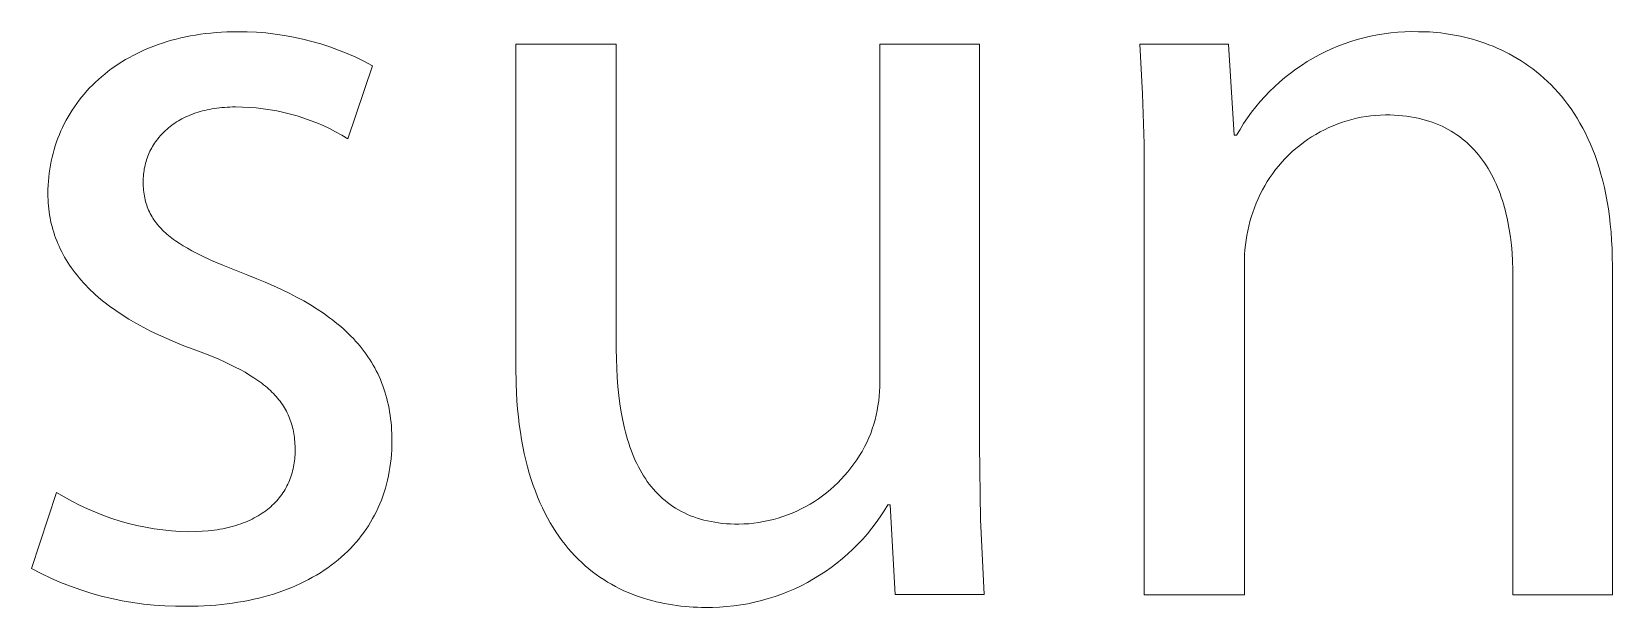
# Model space of a CAD drawing. Header units: millimetres. Extents: x -1480 to 5249, y -840 to 3860.
# Drawn here: x 3721.7 to 3815.4, y -728.4 to -694.3 of the extents above; entities that cross this region are included whole.
import ezdxf

# ---------------------------------------------------------------- set-up
doc = ezdxf.new("R2010")
doc.units = ezdxf.units.MM
doc.header["$MEASUREMENT"] = 0
doc.layers.add('Domyślny', color=7, linetype='Continuous', true_color=0x000000)

msp = doc.modelspace()

# ---------------------------------------------------------------- linework, layer by layer
at = {"layer": 'Domyślny', "color": 18, "lineweight": 15, "true_color": 0x000000}
for p, q in [((3728.931, -695.119), (3729.188, -695.025)), ((3729.188, -695.025), (3729.45, -694.936)), ((3729.45, -694.936), (3729.716, -694.852)), ((3729.716, -694.852), (3729.987, -694.773)), ((3729.987, -694.773), (3730.262, -694.7)), ((3730.262, -694.7), (3730.542, -694.632)), ((3730.542, -694.632), (3730.826, -694.569)), ((3730.826, -694.569), (3731.114, -694.512)), ((3731.114, -694.512), (3731.407, -694.461)), ((3731.407, -694.461), (3731.705, -694.415)), ((3731.705, -694.415), (3732.006, -694.376)), ((3732.006, -694.376), (3732.312, -694.342)), ((3732.312, -694.342), (3732.622, -694.314)), ((3732.622, -694.314), (3732.936, -694.292)), ((3732.936, -694.292), (3733.255, -694.276)), ((3733.255, -694.276), (3733.577, -694.267)), ((3733.577, -694.267), (3733.904, -694.264)), ((3733.904, -694.264), (3734.46, -694.27)), ((3734.46, -694.27), (3735.015, -694.296)), ((3735.015, -694.296), (3735.569, -694.34)), ((3735.569, -694.34), (3736.121, -694.402)), ((3736.121, -694.402), (3736.671, -694.483)), ((3736.671, -694.483), (3737.218, -694.583)), ((3737.218, -694.583), (3737.761, -694.7)), ((3737.761, -694.7), (3738.3, -694.836)), ((3738.3, -694.836), (3738.834, -694.99)), ((3738.834, -694.99), (3739.363, -695.162)), ((3750.381, -714.093), (3750.381, -695.003)), ((3750.381, -695.003), (3756.341, -695.003)), ((3756.341, -695.003), (3756.341, -713.062)), ((3771.957, -715.011), (3771.957, -695.003)), ((3771.957, -695.003), (3777.872, -695.003)), ((3777.872, -695.003), (3777.872, -718.731)), ((3787.524, -697.951), (3787.361, -695.003)), ((3787.361, -695.003), (3792.626, -695.003)), ((3792.626, -695.003), (3792.962, -700.403)), ((3799.096, -695.124), (3799.477, -694.978)), ((3799.477, -694.978), (3799.862, -694.846)), ((3799.862, -694.846), (3800.251, -694.727)), ((3800.251, -694.727), (3800.645, -694.621)), ((3800.645, -694.621), (3801.041, -694.528)), ((3801.041, -694.528), (3801.441, -694.449)), ((3801.441, -694.449), (3801.843, -694.384)), ((3801.843, -694.384), (3802.247, -694.332)), ((3802.247, -694.332), (3802.653, -694.295)), ((3802.653, -694.295), (3803.059, -694.27)), ((3803.059, -694.27), (3803.467, -694.26)), ((3803.467, -694.26), (3803.874, -694.264)), ((3803.874, -694.264), (3804.087, -694.266)), ((3804.087, -694.266), (3804.303, -694.272)), ((3804.303, -694.272), (3804.523, -694.282)), ((3804.523, -694.282), (3804.745, -694.297)), ((3804.745, -694.297), (3804.97, -694.316)), ((3804.97, -694.316), (3805.198, -694.34)), ((3805.198, -694.34), (3805.428, -694.369)), ((3805.428, -694.369), (3805.661, -694.402)), ((3805.661, -694.402), (3805.895, -694.441)), ((3805.895, -694.441), (3806.131, -694.484)), ((3806.131, -694.484), (3806.368, -694.533)), ((3806.368, -694.533), (3806.607, -694.588)), ((3806.607, -694.588), (3806.847, -694.648)), ((3806.847, -694.648), (3807.087, -694.713)), ((3807.087, -694.713), (3807.328, -694.784)), ((3807.328, -694.784), (3807.57, -694.862)), ((3807.57, -694.862), (3807.811, -694.945)), ((3807.811, -694.945), (3808.053, -695.035)), ((3808.053, -695.035), (3808.294, -695.131)), ((3727.044, -696.048), (3727.263, -695.916)), ((3727.263, -695.916), (3727.487, -695.788)), ((3727.487, -695.788), (3727.716, -695.665)), ((3727.716, -695.665), (3727.95, -695.546)), ((3727.95, -695.546), (3728.188, -695.432)), ((3728.188, -695.432), (3728.431, -695.323)), ((3728.431, -695.323), (3728.679, -695.219)), ((3728.679, -695.219), (3728.931, -695.119)), ((3739.363, -695.162), (3739.885, -695.351)), ((3739.885, -695.351), (3740.401, -695.558)), ((3740.401, -695.558), (3740.91, -695.782)), ((3740.91, -695.782), (3741.41, -696.023)), ((3797.279, -696.039), (3797.63, -695.832)), ((3797.63, -695.832), (3797.987, -695.636)), ((3797.987, -695.636), (3798.351, -695.453)), ((3798.351, -695.453), (3798.721, -695.282)), ((3798.721, -695.282), (3799.096, -695.124)), ((3808.294, -695.131), (3808.535, -695.233)), ((3808.535, -695.233), (3808.776, -695.342)), ((3808.776, -695.342), (3809.015, -695.458)), ((3809.015, -695.458), (3809.253, -695.58)), ((3809.253, -695.58), (3809.49, -695.71)), ((3809.49, -695.71), (3809.725, -695.847)), ((3809.725, -695.847), (3809.958, -695.991)), ((3809.958, -695.991), (3810.19, -696.142)), ((3725.65, -697.093), (3725.834, -696.931)), ((3725.834, -696.931), (3726.024, -696.774)), ((3726.024, -696.774), (3726.218, -696.62)), ((3726.218, -696.62), (3726.417, -696.471)), ((3726.417, -696.471), (3726.621, -696.326)), ((3726.621, -696.326), (3726.83, -696.185)), ((3726.83, -696.185), (3727.044, -696.048)), ((3741.903, -696.28), (3740.424, -700.605)), ((3741.41, -696.023), (3741.903, -696.28)), ((3795.954, -696.985), (3796.273, -696.732)), ((3796.273, -696.732), (3796.601, -696.489)), ((3796.601, -696.489), (3796.936, -696.259)), ((3796.936, -696.259), (3797.279, -696.039)), ((3810.19, -696.142), (3810.419, -696.301)), ((3810.419, -696.301), (3810.646, -696.467)), ((3810.646, -696.467), (3810.87, -696.642)), ((3810.87, -696.642), (3811.091, -696.824)), ((3811.091, -696.824), (3811.31, -697.014)), ((3724.808, -697.955), (3724.966, -697.776)), ((3724.966, -697.776), (3725.129, -697.599)), ((3725.129, -697.599), (3725.298, -697.427)), ((3725.298, -697.427), (3725.472, -697.258)), ((3725.472, -697.258), (3725.65, -697.093)), ((3794.769, -698.101), (3795.051, -697.807)), ((3795.051, -697.807), (3795.342, -697.523)), ((3795.342, -697.523), (3795.644, -697.249)), ((3795.644, -697.249), (3795.954, -696.985)), ((3811.31, -697.014), (3811.525, -697.213)), ((3811.525, -697.213), (3811.736, -697.419)), ((3811.736, -697.419), (3811.944, -697.634)), ((3811.944, -697.634), (3812.147, -697.858)), ((3812.147, -697.858), (3812.347, -698.09)), ((3724.099, -698.905), (3724.23, -698.708)), ((3724.23, -698.708), (3724.366, -698.515)), ((3724.366, -698.515), (3724.508, -698.325)), ((3724.508, -698.325), (3724.656, -698.139)), ((3724.656, -698.139), (3724.808, -697.955)), ((3732.672, -698.793), (3732.525, -698.814)), ((3732.822, -698.774), (3732.672, -698.793)), ((3732.974, -698.759), (3732.822, -698.774)), ((3733.129, -698.746), (3732.974, -698.759)), ((3733.285, -698.736), (3733.129, -698.746)), ((3733.444, -698.728), (3733.285, -698.736)), ((3733.606, -698.724), (3733.444, -698.728)), ((3733.77, -698.723), (3733.606, -698.724)), ((3734.182, -698.728), (3733.77, -698.723)), ((3734.593, -698.746), (3734.182, -698.728)), ((3735.004, -698.778), (3734.593, -698.746)), ((3735.414, -698.824), (3735.004, -698.778)), ((3787.614, -700.901), (3787.524, -697.951)), ((3793.986, -699.039), (3794.236, -698.717)), ((3794.236, -698.717), (3794.497, -698.405)), ((3794.497, -698.405), (3794.769, -698.101)), ((3812.347, -698.09), (3812.542, -698.332)), ((3812.542, -698.332), (3812.733, -698.582)), ((3812.733, -698.582), (3812.919, -698.841)), ((3723.526, -699.93), (3723.629, -699.719)), ((3723.629, -699.719), (3723.738, -699.511)), ((3723.738, -699.511), (3723.853, -699.306)), ((3723.853, -699.306), (3723.973, -699.104)), ((3723.973, -699.104), (3724.099, -698.905)), ((3730.085, -699.745), (3729.989, -699.815)), ((3730.184, -699.678), (3730.085, -699.745)), ((3730.285, -699.613), (3730.184, -699.678)), ((3730.388, -699.549), (3730.285, -699.613)), ((3730.494, -699.488), (3730.388, -699.549)), ((3730.603, -699.429), (3730.494, -699.488)), ((3730.714, -699.372), (3730.603, -699.429)), ((3730.827, -699.317), (3730.714, -699.372)), ((3730.943, -699.264), (3730.827, -699.317)), ((3731.061, -699.213), (3730.943, -699.264)), ((3731.182, -699.165), (3731.061, -699.213)), ((3731.306, -699.119), (3731.182, -699.165)), ((3731.431, -699.075), (3731.306, -699.119)), ((3731.56, -699.034), (3731.431, -699.075)), ((3731.69, -698.995), (3731.56, -699.034)), ((3731.823, -698.959), (3731.69, -698.995)), ((3731.959, -698.925), (3731.823, -698.959)), ((3732.097, -698.893), (3731.959, -698.925)), ((3732.237, -698.864), (3732.097, -698.893)), ((3732.38, -698.838), (3732.237, -698.864)), ((3732.525, -698.814), (3732.38, -698.838)), ((3735.822, -698.883), (3735.414, -698.824)), ((3736.227, -698.956), (3735.822, -698.883)), ((3736.631, -699.042), (3736.227, -698.956)), ((3737.031, -699.141), (3736.631, -699.042)), ((3737.427, -699.253), (3737.031, -699.141)), ((3737.82, -699.378), (3737.427, -699.253)), ((3738.208, -699.516), (3737.82, -699.378)), ((3738.592, -699.667), (3738.208, -699.516)), ((3738.97, -699.83), (3738.592, -699.667)), ((3793.302, -700.051), (3793.518, -699.706)), ((3793.518, -699.706), (3793.746, -699.368)), ((3793.746, -699.368), (3793.986, -699.039)), ((3799.097, -699.725), (3798.827, -699.831)), ((3799.369, -699.629), (3799.097, -699.725)), ((3799.645, -699.541), (3799.369, -699.629)), ((3799.923, -699.464), (3799.645, -699.541)), ((3800.204, -699.396), (3799.923, -699.464)), ((3800.488, -699.337), (3800.204, -699.396)), ((3800.773, -699.289), (3800.488, -699.337)), ((3801.059, -699.25), (3800.773, -699.289)), ((3801.347, -699.221), (3801.059, -699.25)), ((3801.636, -699.202), (3801.347, -699.221)), ((3801.925, -699.193), (3801.636, -699.202)), ((3802.184, -699.196), (3801.925, -699.193)), ((3802.437, -699.206), (3802.184, -699.196)), ((3802.686, -699.221), (3802.437, -699.206)), ((3802.929, -699.243), (3802.686, -699.221)), ((3803.167, -699.271), (3802.929, -699.243)), ((3803.4, -699.305), (3803.167, -699.271)), ((3803.628, -699.345), (3803.4, -699.305)), ((3803.851, -699.391), (3803.628, -699.345)), ((3804.069, -699.443), (3803.851, -699.391)), ((3804.282, -699.5), (3804.069, -699.443)), ((3804.49, -699.563), (3804.282, -699.5)), ((3804.693, -699.631), (3804.49, -699.563)), ((3804.892, -699.705), (3804.693, -699.631)), ((3805.085, -699.784), (3804.892, -699.705)), ((3812.919, -698.841), (3813.099, -699.11)), ((3813.099, -699.11), (3813.275, -699.388)), ((3813.275, -699.388), (3813.445, -699.675)), ((3813.445, -699.675), (3813.609, -699.972)), ((3723.169, -700.798), (3723.249, -700.578)), ((3723.249, -700.578), (3723.336, -700.359)), ((3723.336, -700.359), (3723.428, -700.143)), ((3723.428, -700.143), (3723.526, -699.93)), ((3729.172, -700.604), (3729.105, -700.692)), ((3729.242, -700.518), (3729.172, -700.604)), ((3729.315, -700.433), (3729.242, -700.518)), ((3729.39, -700.35), (3729.315, -700.433)), ((3729.468, -700.268), (3729.39, -700.35)), ((3729.548, -700.188), (3729.468, -700.268)), ((3729.631, -700.11), (3729.548, -700.188)), ((3729.717, -700.033), (3729.631, -700.11)), ((3729.805, -699.959), (3729.717, -700.033)), ((3729.896, -699.886), (3729.805, -699.959)), ((3729.989, -699.815), (3729.896, -699.886)), ((3739.343, -700.006), (3738.97, -699.83)), ((3739.71, -700.193), (3739.343, -700.006)), ((3740.07, -700.393), (3739.71, -700.193)), ((3740.424, -700.605), (3740.07, -700.393)), ((3792.962, -700.403), (3793.097, -700.403)), ((3793.097, -700.403), (3793.302, -700.051)), ((3797.304, -700.655), (3797.068, -700.822)), ((3797.545, -700.496), (3797.304, -700.655)), ((3797.792, -700.345), (3797.545, -700.496)), ((3798.044, -700.204), (3797.792, -700.345)), ((3798.301, -700.071), (3798.044, -700.204)), ((3798.562, -699.946), (3798.301, -700.071)), ((3798.827, -699.831), (3798.562, -699.946)), ((3805.274, -699.868), (3805.085, -699.784)), ((3805.458, -699.958), (3805.274, -699.868)), ((3805.637, -700.053), (3805.458, -699.958)), ((3805.812, -700.153), (3805.637, -700.053)), ((3805.982, -700.257), (3805.812, -700.153)), ((3806.148, -700.367), (3805.982, -700.257)), ((3806.309, -700.482), (3806.148, -700.367)), ((3806.466, -700.601), (3806.309, -700.482)), ((3806.618, -700.725), (3806.466, -700.601)), ((3813.609, -699.972), (3813.768, -700.279)), ((3813.768, -700.279), (3813.92, -700.595)), ((3813.92, -700.595), (3814.066, -700.922)), ((3722.904, -701.704), (3722.961, -701.475)), ((3722.961, -701.475), (3723.024, -701.247)), ((3723.024, -701.247), (3723.094, -701.022)), ((3723.094, -701.022), (3723.169, -700.798)), ((3728.619, -701.545), (3728.579, -701.646)), ((3728.662, -701.445), (3728.619, -701.545)), ((3728.708, -701.346), (3728.662, -701.445)), ((3728.757, -701.249), (3728.708, -701.346)), ((3728.808, -701.153), (3728.757, -701.249)), ((3728.862, -701.058), (3728.808, -701.153)), ((3728.919, -700.964), (3728.862, -701.058)), ((3728.978, -700.872), (3728.919, -700.964)), ((3729.04, -700.781), (3728.978, -700.872)), ((3729.105, -700.692), (3729.04, -700.781)), ((3787.63, -703.853), (3787.614, -700.901)), ((3796.185, -701.568), (3795.981, -701.773)), ((3796.396, -701.37), (3796.185, -701.568)), ((3796.613, -701.18), (3796.396, -701.37)), ((3796.837, -700.997), (3796.613, -701.18)), ((3797.068, -700.822), (3796.837, -700.997)), ((3806.765, -700.853), (3806.618, -700.725)), ((3806.909, -700.986), (3806.765, -700.853)), ((3807.048, -701.123), (3806.909, -700.986)), ((3807.182, -701.265), (3807.048, -701.123)), ((3807.313, -701.411), (3807.182, -701.265)), ((3807.439, -701.561), (3807.313, -701.411)), ((3807.561, -701.715), (3807.439, -701.561)), ((3814.066, -700.922), (3814.205, -701.259)), ((3814.205, -701.259), (3814.338, -701.606)), ((3814.338, -701.606), (3814.464, -701.963)), ((3722.733, -702.643), (3722.767, -702.405)), ((3722.767, -702.405), (3722.807, -702.17)), ((3722.807, -702.17), (3722.852, -701.936)), ((3722.852, -701.936), (3722.904, -701.704)), ((3728.354, -702.49), (3728.338, -702.6)), ((3728.372, -702.381), (3728.354, -702.49)), ((3728.393, -702.273), (3728.372, -702.381)), ((3728.417, -702.166), (3728.393, -702.273)), ((3728.444, -702.06), (3728.417, -702.166)), ((3728.474, -701.955), (3728.444, -702.06)), ((3728.506, -701.851), (3728.474, -701.955)), ((3728.541, -701.748), (3728.506, -701.851)), ((3728.579, -701.646), (3728.541, -701.748)), ((3795.413, -702.428), (3795.239, -702.659)), ((3795.595, -702.203), (3795.413, -702.428)), ((3795.784, -701.985), (3795.595, -702.203)), ((3795.981, -701.773), (3795.784, -701.985)), ((3807.678, -701.874), (3807.561, -701.715)), ((3807.792, -702.036), (3807.678, -701.874)), ((3807.902, -702.202), (3807.792, -702.036)), ((3808.007, -702.372), (3807.902, -702.202)), ((3808.109, -702.545), (3808.007, -702.372)), ((3808.206, -702.722), (3808.109, -702.545)), ((3814.464, -701.963), (3814.582, -702.331)), ((3814.582, -702.331), (3814.693, -702.71)), ((3722.66, -703.608), (3722.669, -703.365)), ((3722.669, -703.365), (3722.684, -703.122)), ((3722.684, -703.122), (3722.706, -702.882)), ((3722.706, -702.882), (3722.733, -702.643)), ((3728.304, -703.046), (3728.303, -703.159)), ((3728.303, -703.159), (3728.304, -703.285)), ((3728.308, -702.933), (3728.304, -703.046)), ((3728.304, -703.285), (3728.308, -703.409)), ((3728.316, -702.821), (3728.308, -702.933)), ((3728.308, -703.409), (3728.316, -703.53)), ((3728.325, -702.71), (3728.316, -702.821)), ((3728.338, -702.6), (3728.325, -702.71)), ((3794.766, -703.386), (3794.625, -703.639)), ((3794.915, -703.138), (3794.766, -703.386)), ((3795.073, -702.896), (3794.915, -703.138)), ((3795.239, -702.659), (3795.073, -702.896)), ((3808.3, -702.903), (3808.206, -702.722)), ((3808.389, -703.087), (3808.3, -702.903)), ((3808.475, -703.274), (3808.389, -703.087)), ((3808.557, -703.465), (3808.475, -703.274)), ((3808.635, -703.659), (3808.557, -703.465)), ((3814.693, -702.71), (3814.796, -703.099)), ((3814.796, -703.099), (3814.892, -703.499)), ((3722.657, -703.853), (3722.66, -703.608)), ((3722.659, -704.036), (3722.657, -703.853)), ((3722.665, -704.217), (3722.659, -704.036)), ((3722.675, -704.397), (3722.665, -704.217)), ((3722.689, -704.576), (3722.675, -704.397)), ((3728.316, -703.53), (3728.326, -703.65)), ((3728.326, -703.65), (3728.339, -703.768)), ((3728.339, -703.768), (3728.354, -703.883)), ((3728.354, -703.883), (3728.373, -703.997)), ((3728.373, -703.997), (3728.395, -704.109)), ((3728.395, -704.109), (3728.419, -704.219)), ((3728.419, -704.219), (3728.447, -704.327)), ((3728.447, -704.327), (3728.477, -704.433)), ((3728.477, -704.433), (3728.511, -704.538)), ((3787.63, -727.626), (3787.63, -703.853)), ((3794.257, -704.424), (3794.152, -704.693)), ((3794.371, -704.158), (3794.257, -704.424)), ((3794.493, -703.896), (3794.371, -704.158)), ((3794.625, -703.639), (3794.493, -703.896)), ((3808.71, -703.856), (3808.635, -703.659)), ((3808.781, -704.057), (3808.71, -703.856)), ((3808.848, -704.26), (3808.781, -704.057)), ((3808.911, -704.466), (3808.848, -704.26)), ((3814.892, -703.499), (3814.98, -703.911)), ((3814.98, -703.911), (3815.059, -704.333)), ((3815.059, -704.333), (3815.129, -704.767)), ((3722.707, -704.755), (3722.689, -704.576)), ((3722.73, -704.932), (3722.707, -704.755)), ((3722.756, -705.108), (3722.73, -704.932)), ((3722.786, -705.283), (3722.756, -705.108)), ((3722.821, -705.457), (3722.786, -705.283)), ((3728.511, -704.538), (3728.547, -704.641)), ((3728.547, -704.641), (3728.586, -704.742)), ((3728.586, -704.742), (3728.629, -704.842)), ((3728.629, -704.842), (3728.674, -704.94)), ((3728.674, -704.94), (3728.722, -705.037)), ((3728.722, -705.037), (3728.773, -705.132)), ((3728.773, -705.132), (3728.828, -705.226)), ((3728.828, -705.226), (3728.885, -705.319)), ((3728.885, -705.319), (3728.945, -705.41)), ((3793.971, -705.243), (3793.89, -705.513)), ((3794.057, -704.966), (3793.971, -705.243)), ((3794.152, -704.693), (3794.057, -704.966)), ((3808.971, -704.675), (3808.911, -704.466)), ((3809.027, -704.886), (3808.971, -704.675)), ((3809.08, -705.101), (3809.027, -704.886)), ((3809.129, -705.318), (3809.08, -705.101)), ((3809.175, -705.537), (3809.129, -705.318)), ((3815.129, -704.767), (3815.191, -705.213)), ((3815.191, -705.213), (3815.244, -705.67)), ((3722.86, -705.63), (3722.821, -705.457)), ((3722.903, -705.802), (3722.86, -705.63)), ((3722.949, -705.972), (3722.903, -705.802)), ((3723.001, -706.142), (3722.949, -705.972)), ((3723.056, -706.31), (3723.001, -706.142)), ((3728.945, -705.41), (3729.008, -705.5)), ((3729.008, -705.5), (3729.075, -705.588)), ((3729.075, -705.588), (3729.144, -705.676)), ((3729.144, -705.676), (3729.216, -705.762)), ((3729.216, -705.762), (3729.292, -705.847)), ((3729.292, -705.847), (3729.37, -705.931)), ((3729.37, -705.931), (3729.452, -706.015)), ((3729.452, -706.015), (3729.537, -706.097)), ((3729.537, -706.097), (3729.625, -706.178)), ((3729.625, -706.178), (3729.715, -706.258)), ((3729.715, -706.258), (3729.809, -706.338)), ((3793.756, -706.06), (3793.702, -706.337)), ((3793.819, -705.785), (3793.756, -706.06)), ((3793.89, -705.513), (3793.819, -705.785)), ((3809.257, -705.983), (3809.175, -705.537)), ((3809.325, -706.438), (3809.257, -705.983)), ((3815.244, -705.67), (3815.288, -706.138)), ((3815.288, -706.138), (3815.323, -706.619)), ((3723.115, -706.478), (3723.056, -706.31)), ((3723.179, -706.644), (3723.115, -706.478)), ((3723.246, -706.809), (3723.179, -706.644)), ((3723.318, -706.973), (3723.246, -706.809)), ((3723.394, -707.135), (3723.318, -706.973)), ((3723.474, -707.297), (3723.394, -707.135)), ((3729.809, -706.338), (3729.907, -706.416)), ((3729.907, -706.416), (3730.007, -706.494)), ((3730.007, -706.494), (3730.11, -706.571)), ((3730.11, -706.571), (3730.217, -706.648)), ((3730.217, -706.648), (3730.439, -706.799)), ((3730.439, -706.799), (3730.675, -706.948)), ((3730.675, -706.948), (3730.922, -707.095)), ((3730.922, -707.095), (3731.183, -707.241)), ((3731.183, -707.241), (3731.457, -707.385)), ((3793.594, -707.176), (3793.576, -707.457)), ((3793.621, -706.895), (3793.594, -707.176)), ((3793.657, -706.615), (3793.621, -706.895)), ((3793.702, -706.337), (3793.657, -706.615)), ((3809.38, -706.902), (3809.325, -706.438)), ((3809.422, -707.373), (3809.38, -706.902)), ((3815.323, -706.619), (3815.348, -707.111)), ((3815.348, -707.111), (3815.363, -707.616)), ((3723.559, -707.457), (3723.474, -707.297)), ((3723.647, -707.616), (3723.559, -707.457)), ((3723.74, -707.774), (3723.647, -707.616)), ((3723.837, -707.931), (3723.74, -707.774)), ((3723.938, -708.086), (3723.837, -707.931)), ((3724.044, -708.24), (3723.938, -708.086)), ((3731.457, -707.385), (3731.743, -707.529)), ((3731.743, -707.529), (3732.355, -707.816)), ((3732.355, -707.816), (3733.02, -708.103)), ((3733.02, -708.103), (3734.509, -708.693)), ((3793.576, -707.457), (3793.567, -707.739)), ((3793.567, -707.739), (3793.567, -708.021)), ((3793.567, -708.021), (3793.567, -727.626)), ((3809.452, -707.851), (3809.422, -707.373)), ((3809.469, -708.336), (3809.452, -707.851)), ((3815.363, -707.616), (3815.368, -708.133)), ((3815.368, -708.133), (3815.368, -727.626)), ((3724.153, -708.393), (3724.044, -708.24)), ((3724.267, -708.545), (3724.153, -708.393)), ((3724.385, -708.695), (3724.267, -708.545)), ((3724.508, -708.844), (3724.385, -708.695)), ((3724.634, -708.992), (3724.508, -708.844)), ((3724.765, -709.138), (3724.634, -708.992)), ((3734.509, -708.693), (3735.03, -708.897)), ((3735.03, -708.897), (3735.535, -709.104)), ((3735.535, -709.104), (3736.024, -709.317)), ((3809.475, -708.827), (3809.469, -708.336)), ((3809.475, -727.626), (3809.475, -708.827)), ((3724.901, -709.283), (3724.765, -709.138)), ((3725.04, -709.427), (3724.901, -709.283)), ((3725.184, -709.569), (3725.04, -709.427)), ((3725.332, -709.71), (3725.184, -709.569)), ((3725.485, -709.85), (3725.332, -709.71)), ((3725.642, -709.988), (3725.485, -709.85)), ((3725.803, -710.125), (3725.642, -709.988)), ((3736.024, -709.317), (3736.497, -709.534)), ((3736.497, -709.534), (3736.953, -709.756)), ((3736.953, -709.756), (3737.393, -709.983)), ((3737.393, -709.983), (3737.817, -710.215)), ((3725.968, -710.261), (3725.803, -710.125)), ((3726.312, -710.527), (3725.968, -710.261)), ((3726.674, -710.788), (3726.312, -710.527)), ((3727.052, -711.043), (3726.674, -710.788)), ((3737.817, -710.215), (3738.225, -710.453)), ((3738.225, -710.453), (3738.616, -710.697)), ((3738.616, -710.697), (3738.991, -710.947)), ((3738.991, -710.947), (3739.349, -711.204)), ((3727.449, -711.292), (3727.052, -711.043)), ((3727.863, -711.535), (3727.449, -711.292)), ((3728.295, -711.772), (3727.863, -711.535)), ((3728.744, -712.003), (3728.295, -711.772)), ((3739.349, -711.204), (3739.522, -711.335)), ((3739.522, -711.335), (3739.691, -711.467)), ((3739.691, -711.467), (3739.856, -711.601)), ((3739.856, -711.601), (3740.017, -711.737)), ((3740.017, -711.737), (3740.173, -711.875)), ((3740.173, -711.875), (3740.326, -712.015)), ((3729.212, -712.228), (3728.744, -712.003)), ((3729.697, -712.446), (3729.212, -712.228)), ((3730.2, -712.658), (3729.697, -712.446)), ((3730.721, -712.863), (3730.2, -712.658)), ((3731.26, -713.062), (3730.721, -712.863)), ((3740.326, -712.015), (3740.474, -712.156)), ((3740.474, -712.156), (3740.618, -712.299)), ((3740.618, -712.299), (3740.759, -712.444)), ((3740.759, -712.444), (3740.895, -712.591)), ((3740.895, -712.591), (3741.026, -712.741)), ((3741.026, -712.741), (3741.154, -712.892)), ((3732.052, -713.364), (3731.26, -713.062)), ((3732.781, -713.667), (3732.052, -713.364)), ((3733.123, -713.82), (3732.781, -713.667)), ((3741.154, -712.892), (3741.278, -713.045)), ((3741.278, -713.045), (3741.397, -713.2)), ((3741.397, -713.2), (3741.512, -713.357)), ((3741.512, -713.357), (3741.623, -713.517)), ((3741.623, -713.517), (3741.73, -713.678)), ((3741.73, -713.678), (3741.833, -713.842)), ((3756.341, -713.062), (3756.346, -713.636)), ((3756.346, -713.636), (3756.363, -714.198)), ((3733.449, -713.973), (3733.123, -713.82)), ((3733.761, -714.128), (3733.449, -713.973)), ((3734.058, -714.284), (3733.761, -714.128)), ((3734.341, -714.441), (3734.058, -714.284)), ((3734.609, -714.601), (3734.341, -714.441)), ((3734.864, -714.762), (3734.609, -714.601)), ((3741.833, -713.842), (3741.932, -714.008)), ((3741.932, -714.008), (3742.026, -714.176)), ((3742.026, -714.176), (3742.117, -714.346)), ((3742.117, -714.346), (3742.203, -714.519)), ((3742.203, -714.519), (3742.285, -714.694)), ((3742.285, -714.694), (3742.363, -714.872)), ((3750.399, -715.139), (3750.381, -714.093)), ((3756.363, -714.198), (3756.392, -714.747)), ((3735.104, -714.926), (3734.864, -714.762)), ((3735.219, -715.009), (3735.104, -714.926)), ((3735.331, -715.093), (3735.219, -715.009)), ((3735.439, -715.177), (3735.331, -715.093)), ((3735.544, -715.262), (3735.439, -715.177)), ((3735.646, -715.348), (3735.544, -715.262)), ((3735.745, -715.435), (3735.646, -715.348)), ((3735.84, -715.522), (3735.745, -715.435)), ((3735.932, -715.611), (3735.84, -715.522)), ((3736.02, -715.7), (3735.932, -715.611)), ((3742.363, -714.872), (3742.436, -715.052)), ((3742.436, -715.052), (3742.506, -715.234)), ((3742.506, -715.234), (3742.571, -715.419)), ((3742.571, -715.419), (3742.632, -715.606)), ((3742.632, -715.606), (3742.689, -715.796)), ((3750.421, -715.644), (3750.399, -715.139)), ((3750.451, -716.136), (3750.421, -715.644)), ((3756.392, -714.747), (3756.432, -715.283)), ((3756.432, -715.283), (3756.485, -715.806)), ((3771.92, -715.858), (3771.942, -715.577)), ((3771.942, -715.577), (3771.954, -715.294)), ((3771.954, -715.294), (3771.957, -715.011)), ((3736.106, -715.79), (3736.02, -715.7)), ((3736.188, -715.881), (3736.106, -715.79)), ((3736.268, -715.973), (3736.188, -715.881)), ((3736.344, -716.066), (3736.268, -715.973)), ((3736.417, -716.16), (3736.344, -716.066)), ((3736.487, -716.255), (3736.417, -716.16)), ((3736.554, -716.351), (3736.487, -716.255)), ((3736.617, -716.449), (3736.554, -716.351)), ((3736.678, -716.547), (3736.617, -716.449)), ((3736.736, -716.647), (3736.678, -716.547)), ((3742.689, -715.796), (3742.742, -715.988)), ((3742.742, -715.988), (3742.79, -716.183)), ((3742.79, -716.183), (3742.834, -716.381)), ((3742.834, -716.381), (3742.874, -716.581)), ((3742.874, -716.581), (3742.91, -716.784)), ((3750.49, -716.616), (3750.451, -716.136)), ((3756.485, -715.806), (3756.55, -716.316)), ((3756.55, -716.316), (3756.628, -716.811)), ((3771.8, -716.698), (3771.849, -716.42)), ((3771.849, -716.42), (3771.889, -716.14)), ((3771.889, -716.14), (3771.92, -715.858)), ((3736.791, -716.748), (3736.736, -716.647)), ((3736.843, -716.85), (3736.791, -716.748)), ((3736.892, -716.954), (3736.843, -716.85)), ((3736.939, -717.058), (3736.892, -716.954)), ((3736.982, -717.164), (3736.939, -717.058)), ((3737.023, -717.272), (3736.982, -717.164)), ((3737.06, -717.381), (3737.023, -717.272)), ((3737.095, -717.491), (3737.06, -717.381)), ((3737.128, -717.602), (3737.095, -717.491)), ((3742.91, -716.784), (3742.942, -716.989)), ((3742.942, -716.989), (3742.969, -717.197)), ((3742.969, -717.197), (3742.993, -717.409)), ((3742.993, -717.409), (3743.012, -717.622)), ((3750.537, -717.085), (3750.49, -716.616)), ((3750.592, -717.542), (3750.537, -717.085)), ((3750.655, -717.987), (3750.592, -717.542)), ((3756.628, -716.811), (3756.719, -717.292)), ((3756.719, -717.292), (3756.823, -717.758)), ((3771.513, -717.792), (3771.598, -717.522)), ((3771.598, -717.522), (3771.674, -717.249)), ((3771.674, -717.249), (3771.741, -716.975)), ((3771.741, -716.975), (3771.8, -716.698)), ((3737.157, -717.716), (3737.128, -717.602)), ((3737.184, -717.83), (3737.157, -717.716)), ((3737.208, -717.946), (3737.184, -717.83)), ((3737.23, -718.064), (3737.208, -717.946)), ((3737.249, -718.184), (3737.23, -718.064)), ((3737.265, -718.305), (3737.249, -718.184)), ((3737.279, -718.427), (3737.265, -718.305)), ((3737.29, -718.552), (3737.279, -718.427)), ((3743.012, -717.622), (3743.026, -717.839)), ((3743.026, -717.839), (3743.037, -718.059)), ((3743.037, -718.059), (3743.043, -718.281)), ((3743.043, -718.281), (3743.045, -718.507)), ((3750.725, -718.42), (3750.655, -717.987)), ((3750.803, -718.842), (3750.725, -718.42)), ((3756.823, -717.758), (3756.881, -717.985)), ((3756.881, -717.985), (3756.941, -718.208)), ((3756.941, -718.208), (3757.006, -718.428)), ((3757.006, -718.428), (3757.074, -718.643)), ((3771.181, -718.6), (3771.305, -718.331)), ((3771.305, -718.331), (3771.42, -718.058)), ((3771.42, -718.058), (3771.513, -717.792)), ((3737.299, -718.678), (3737.29, -718.552)), ((3737.296, -719.441), (3737.304, -719.317)), ((3737.305, -718.806), (3737.299, -718.678)), ((3737.304, -719.317), (3737.308, -719.192)), ((3737.308, -718.935), (3737.305, -718.806)), ((3737.31, -719.067), (3737.308, -718.935)), ((3737.308, -719.192), (3737.31, -719.067)), ((3743.016, -719.302), (3742.994, -719.562)), ((3743.032, -719.039), (3743.016, -719.302)), ((3743.042, -718.774), (3743.032, -719.039)), ((3743.045, -718.507), (3743.042, -718.774)), ((3750.889, -719.253), (3750.803, -718.842)), ((3750.981, -719.653), (3750.889, -719.253)), ((3757.074, -718.643), (3757.145, -718.854)), ((3757.145, -718.854), (3757.22, -719.062)), ((3757.22, -719.062), (3757.299, -719.265)), ((3757.299, -719.265), (3757.381, -719.464)), ((3770.594, -719.626), (3770.754, -719.378)), ((3770.754, -719.378), (3770.905, -719.123)), ((3770.905, -719.123), (3771.048, -718.864)), ((3771.048, -718.864), (3771.181, -718.6)), ((3777.872, -718.731), (3777.93, -723.169)), ((3737.13, -720.395), (3737.161, -720.28)), ((3737.161, -720.28), (3737.189, -720.163)), ((3737.189, -720.163), (3737.215, -720.046)), ((3737.215, -720.046), (3737.237, -719.927)), ((3737.237, -719.927), (3737.256, -719.807)), ((3737.256, -719.807), (3737.273, -719.686)), ((3737.273, -719.686), (3737.286, -719.564)), ((3737.286, -719.564), (3737.296, -719.441)), ((3742.887, -720.325), (3742.839, -720.574)), ((3742.929, -720.073), (3742.887, -720.325)), ((3742.964, -719.819), (3742.929, -720.073)), ((3742.994, -719.562), (3742.964, -719.819)), ((3751.081, -720.042), (3750.981, -719.653)), ((3751.187, -720.42), (3751.081, -720.042)), ((3757.381, -719.464), (3757.467, -719.659)), ((3757.467, -719.659), (3757.557, -719.849)), ((3757.557, -719.849), (3757.65, -720.036)), ((3757.65, -720.036), (3757.748, -720.217)), ((3757.748, -720.217), (3757.849, -720.395)), ((3769.872, -720.563), (3770.065, -720.338)), ((3770.065, -720.338), (3770.249, -720.107)), ((3770.249, -720.107), (3770.426, -719.87)), ((3770.426, -719.87), (3770.594, -719.626)), ((3736.711, -721.375), (3736.77, -721.272)), ((3736.77, -721.272), (3736.826, -721.167)), ((3736.826, -721.167), (3736.878, -721.061)), ((3736.878, -721.061), (3736.928, -720.954)), ((3736.928, -720.954), (3736.974, -720.845)), ((3736.974, -720.845), (3737.018, -720.734)), ((3737.018, -720.734), (3737.058, -720.623)), ((3737.058, -720.623), (3737.095, -720.51)), ((3737.095, -720.51), (3737.13, -720.395)), ((3742.723, -721.063), (3742.656, -721.303)), ((3742.784, -720.82), (3742.723, -721.063)), ((3742.839, -720.574), (3742.784, -720.82)), ((3751.3, -720.787), (3751.187, -720.42)), ((3751.42, -721.143), (3751.3, -720.787)), ((3751.546, -721.489), (3751.42, -721.143)), ((3757.849, -720.395), (3757.954, -720.568)), ((3757.954, -720.568), (3758.063, -720.736)), ((3758.063, -720.736), (3758.176, -720.9)), ((3758.176, -720.9), (3758.293, -721.059)), ((3758.293, -721.059), (3758.414, -721.214)), ((3758.414, -721.214), (3758.54, -721.363)), ((3769.027, -721.39), (3769.249, -721.194)), ((3769.249, -721.194), (3769.464, -720.991)), ((3769.464, -720.991), (3769.672, -720.78)), ((3769.672, -720.78), (3769.872, -720.563)), ((3721.693, -726.057), (3723.172, -721.554)), ((3723.172, -721.554), (3723.615, -721.82)), ((3723.615, -721.82), (3724.068, -722.072)), ((3724.068, -722.072), (3724.528, -722.308)), ((3735.955, -722.317), (3736.045, -722.231)), ((3736.045, -722.231), (3736.131, -722.143)), ((3736.131, -722.143), (3736.215, -722.053)), ((3736.215, -722.053), (3736.295, -721.961)), ((3736.295, -721.961), (3736.372, -721.868)), ((3736.372, -721.868), (3736.446, -721.772)), ((3736.446, -721.772), (3736.517, -721.676)), ((3736.517, -721.676), (3736.585, -721.577)), ((3736.585, -721.577), (3736.65, -721.477)), ((3736.65, -721.477), (3736.711, -721.375)), ((3742.326, -722.232), (3742.228, -722.456)), ((3742.418, -722.005), (3742.326, -722.232)), ((3742.504, -721.774), (3742.418, -722.005)), ((3742.583, -721.54), (3742.504, -721.774)), ((3742.656, -721.303), (3742.583, -721.54)), ((3751.678, -721.825), (3751.546, -721.489)), ((3751.817, -722.151), (3751.678, -721.825)), ((3751.961, -722.466), (3751.817, -722.151)), ((3758.54, -721.363), (3758.669, -721.508)), ((3758.669, -721.508), (3758.803, -721.649)), ((3758.803, -721.649), (3758.94, -721.784)), ((3758.94, -721.784), (3759.082, -721.914)), ((3759.082, -721.914), (3759.228, -722.04)), ((3759.228, -722.04), (3759.379, -722.16)), ((3759.379, -722.16), (3759.534, -722.275)), ((3767.825, -722.248), (3768.077, -722.093)), ((3768.077, -722.093), (3768.323, -721.93)), ((3768.323, -721.93), (3768.564, -721.758)), ((3768.564, -721.758), (3768.799, -721.578)), ((3768.799, -721.578), (3769.027, -721.39)), ((3724.528, -722.308), (3724.996, -722.528)), ((3724.996, -722.528), (3725.472, -722.733)), ((3725.472, -722.733), (3725.954, -722.922)), ((3725.954, -722.922), (3726.442, -723.094)), ((3726.442, -723.094), (3726.935, -723.25)), ((3734.635, -723.193), (3734.762, -723.132)), ((3734.762, -723.132), (3734.886, -723.069)), ((3734.886, -723.069), (3735.008, -723.003)), ((3735.008, -723.003), (3735.125, -722.935)), ((3735.125, -722.935), (3735.24, -722.865)), ((3735.24, -722.865), (3735.352, -722.793)), ((3735.352, -722.793), (3735.46, -722.719)), ((3735.46, -722.719), (3735.565, -722.642)), ((3735.565, -722.642), (3735.668, -722.564)), ((3735.668, -722.564), (3735.767, -722.483)), ((3735.767, -722.483), (3735.862, -722.401)), ((3735.862, -722.401), (3735.955, -722.317)), ((3741.898, -723.108), (3741.775, -723.319)), ((3742.014, -722.894), (3741.898, -723.108)), ((3742.124, -722.677), (3742.014, -722.894)), ((3742.228, -722.456), (3742.124, -722.677)), ((3752.111, -722.772), (3751.961, -722.466)), ((3752.266, -723.067), (3752.111, -722.772)), ((3752.427, -723.354), (3752.266, -723.067)), ((3759.534, -722.275), (3759.693, -722.385)), ((3759.693, -722.385), (3759.857, -722.49)), ((3759.857, -722.49), (3760.025, -722.59)), ((3760.025, -722.59), (3760.197, -722.684)), ((3760.197, -722.684), (3760.375, -722.774)), ((3760.375, -722.774), (3760.556, -722.857)), ((3760.556, -722.857), (3760.743, -722.935)), ((3760.743, -722.935), (3760.933, -723.008)), ((3760.933, -723.008), (3761.129, -723.076)), ((3761.129, -723.076), (3761.329, -723.137)), ((3761.329, -723.137), (3761.535, -723.193)), ((3765.36, -723.226), (3765.647, -723.156)), ((3765.647, -723.156), (3765.932, -723.076)), ((3765.932, -723.076), (3766.214, -722.986)), ((3766.214, -722.986), (3766.492, -722.887)), ((3766.492, -722.887), (3766.767, -722.778)), ((3766.767, -722.778), (3767.038, -722.659)), ((3767.038, -722.659), (3767.305, -722.531)), ((3767.305, -722.531), (3767.567, -722.394)), ((3767.567, -722.394), (3767.825, -722.248)), ((3771.979, -723), (3771.737, -723.342)), ((3772.21, -722.65), (3771.979, -723)), ((3772.428, -722.293), (3772.21, -722.65)), ((3772.562, -722.293), (3772.428, -722.293)), ((3772.876, -727.603), (3772.562, -722.293)), ((3726.935, -723.25), (3727.434, -723.389)), ((3727.434, -723.389), (3727.936, -723.511)), ((3727.936, -723.511), (3728.443, -723.616)), ((3728.443, -723.616), (3728.953, -723.704)), ((3728.953, -723.704), (3729.466, -723.775)), ((3729.466, -723.775), (3729.98, -723.829)), ((3729.98, -723.829), (3730.497, -723.865)), ((3730.497, -723.865), (3731.014, -723.884)), ((3731.014, -723.884), (3731.408, -723.878)), ((3731.408, -723.878), (3731.79, -723.859)), ((3731.79, -723.859), (3732.158, -723.829)), ((3732.158, -723.829), (3732.337, -723.809)), ((3732.337, -723.809), (3732.513, -723.787)), ((3732.513, -723.787), (3732.686, -723.762)), ((3732.686, -723.762), (3732.855, -723.734)), ((3732.855, -723.734), (3733.021, -723.703)), ((3733.021, -723.703), (3733.184, -723.67)), ((3733.184, -723.67), (3733.344, -723.633)), ((3733.344, -723.633), (3733.5, -723.595)), ((3733.5, -723.595), (3733.653, -723.553)), ((3733.653, -723.553), (3733.803, -723.509)), ((3733.803, -723.509), (3733.95, -723.463)), ((3733.95, -723.463), (3734.093, -723.414)), ((3734.093, -723.414), (3734.233, -723.362)), ((3734.233, -723.362), (3734.37, -723.308)), ((3734.37, -723.308), (3734.504, -723.252)), ((3734.504, -723.252), (3734.635, -723.193)), ((3741.373, -723.929), (3741.227, -724.125)), ((3741.513, -723.729), (3741.373, -723.929)), ((3741.647, -723.526), (3741.513, -723.729)), ((3741.775, -723.319), (3741.647, -723.526)), ((3752.593, -723.63), (3752.427, -723.354)), ((3752.764, -723.897), (3752.593, -723.63)), ((3752.94, -724.155), (3752.764, -723.897)), ((3761.535, -723.193), (3761.744, -723.244)), ((3761.744, -723.244), (3761.959, -723.288)), ((3761.959, -723.288), (3762.179, -723.327)), ((3762.179, -723.327), (3762.403, -723.36)), ((3762.403, -723.36), (3762.633, -723.387)), ((3762.633, -723.387), (3762.867, -723.408)), ((3762.867, -723.408), (3763.106, -723.423)), ((3763.106, -723.423), (3763.351, -723.433)), ((3763.351, -723.433), (3763.6, -723.436)), ((3763.6, -723.436), (3763.896, -723.426)), ((3763.896, -723.426), (3764.191, -723.407)), ((3764.191, -723.407), (3764.485, -723.377)), ((3764.485, -723.377), (3764.779, -723.337)), ((3764.779, -723.337), (3765.07, -723.286)), ((3765.07, -723.286), (3765.36, -723.226)), ((3771.219, -724), (3770.944, -724.315)), ((3771.484, -723.675), (3771.219, -724)), ((3771.737, -723.342), (3771.484, -723.675)), ((3777.93, -723.169), (3778.141, -727.603)), ((3740.585, -724.871), (3740.41, -725.048)), ((3740.754, -724.69), (3740.585, -724.871)), ((3740.918, -724.506), (3740.754, -724.69)), ((3741.075, -724.317), (3740.918, -724.506)), ((3741.227, -724.125), (3741.075, -724.317)), ((3753.121, -724.403), (3752.94, -724.155)), ((3753.306, -724.643), (3753.121, -724.403)), ((3753.495, -724.874), (3753.306, -724.643)), ((3753.689, -725.096), (3753.495, -724.874)), ((3770.361, -724.917), (3770.055, -725.202)), ((3770.657, -724.621), (3770.361, -724.917)), ((3770.944, -724.315), (3770.657, -724.621)), ((3739.448, -725.869), (3739.239, -726.021)), ((3739.652, -725.713), (3739.448, -725.869)), ((3739.85, -725.553), (3739.652, -725.713)), ((3740.042, -725.389), (3739.85, -725.553)), ((3740.229, -725.22), (3740.042, -725.389)), ((3740.41, -725.048), (3740.229, -725.22)), ((3753.887, -725.309), (3753.689, -725.096)), ((3754.089, -725.514), (3753.887, -725.309)), ((3754.295, -725.71), (3754.089, -725.514)), ((3754.504, -725.898), (3754.295, -725.71)), ((3754.716, -726.079), (3754.504, -725.898)), ((3769.414, -725.742), (3769.08, -725.994)), ((3769.739, -725.477), (3769.414, -725.742)), ((3770.055, -725.202), (3769.739, -725.477)), ((3722.257, -726.352), (3721.693, -726.057)), ((3722.83, -726.627), (3722.257, -726.352)), ((3723.413, -726.882), (3722.83, -726.627)), ((3724.004, -727.117), (3723.413, -726.882)), ((3737.868, -726.837), (3737.621, -726.957)), ((3738.11, -726.712), (3737.868, -726.837)), ((3738.347, -726.583), (3738.11, -726.712)), ((3738.578, -726.449), (3738.347, -726.583)), ((3738.804, -726.311), (3738.578, -726.449)), ((3739.025, -726.168), (3738.804, -726.311)), ((3739.239, -726.021), (3739.025, -726.168)), ((3754.932, -726.251), (3754.716, -726.079)), ((3755.151, -726.415), (3754.932, -726.251)), ((3755.373, -726.571), (3755.151, -726.415)), ((3755.598, -726.72), (3755.373, -726.571)), ((3755.825, -726.862), (3755.598, -726.72)), ((3756.054, -726.996), (3755.825, -726.862)), ((3767.665, -726.888), (3767.293, -727.081)), ((3768.03, -726.683), (3767.665, -726.888)), ((3768.388, -726.465), (3768.03, -726.683)), ((3768.738, -726.236), (3768.388, -726.465)), ((3769.08, -725.994), (3768.738, -726.236)), ((3724.603, -727.331), (3724.004, -727.117)), ((3725.209, -727.524), (3724.603, -727.331)), ((3725.821, -727.696), (3725.209, -727.524)), ((3726.439, -727.847), (3725.821, -727.696)), ((3727.061, -727.977), (3726.439, -727.847)), ((3735.152, -727.816), (3734.852, -727.886)), ((3735.448, -727.74), (3735.152, -727.816)), ((3735.738, -727.66), (3735.448, -727.74)), ((3736.022, -727.574), (3735.738, -727.66)), ((3736.302, -727.484), (3736.022, -727.574)), ((3736.576, -727.388), (3736.302, -727.484)), ((3736.845, -727.288), (3736.576, -727.388)), ((3737.109, -727.182), (3736.845, -727.288)), ((3737.367, -727.072), (3737.109, -727.182)), ((3737.621, -726.957), (3737.367, -727.072)), ((3756.286, -727.123), (3756.054, -726.996)), ((3756.52, -727.243), (3756.286, -727.123)), ((3756.756, -727.356), (3756.52, -727.243)), ((3756.994, -727.462), (3756.756, -727.356)), ((3757.233, -727.562), (3756.994, -727.462)), ((3757.474, -727.655), (3757.233, -727.562)), ((3757.716, -727.742), (3757.474, -727.655)), ((3757.959, -727.822), (3757.716, -727.742)), ((3758.203, -727.896), (3757.959, -727.822)), ((3765.348, -727.849), (3764.944, -727.962)), ((3765.747, -727.722), (3765.348, -727.849)), ((3766.141, -727.582), (3765.747, -727.722)), ((3766.531, -727.428), (3766.141, -727.582)), ((3766.915, -727.261), (3766.531, -727.428)), ((3767.293, -727.081), (3766.915, -727.261)), ((3778.141, -727.603), (3772.876, -727.603)), ((3793.567, -727.626), (3787.63, -727.626)), ((3815.368, -727.626), (3809.475, -727.626)), ((3727.688, -728.085), (3727.061, -727.977)), ((3728.318, -728.171), (3727.688, -728.085)), ((3728.951, -728.236), (3728.318, -728.171)), ((3729.585, -728.278), (3728.951, -728.236)), ((3730.221, -728.299), (3729.585, -728.278)), ((3730.857, -728.298), (3730.221, -728.299)), ((3731.572, -728.286), (3730.857, -728.298)), ((3732.268, -728.251), (3731.572, -728.286)), ((3732.608, -728.225), (3732.268, -728.251)), ((3732.944, -728.193), (3732.608, -728.225)), ((3733.274, -728.155), (3732.944, -728.193)), ((3733.6, -728.112), (3733.274, -728.155)), ((3733.921, -728.064), (3733.6, -728.112)), ((3734.236, -728.01), (3733.921, -728.064)), ((3734.547, -727.95), (3734.236, -728.01)), ((3734.852, -727.886), (3734.547, -727.95)), ((3758.448, -727.965), (3758.203, -727.896)), ((3758.694, -728.027), (3758.448, -727.965)), ((3758.94, -728.084), (3758.694, -728.027)), ((3759.186, -728.135), (3758.94, -728.084)), ((3759.432, -728.18), (3759.186, -728.135)), ((3759.679, -728.22), (3759.432, -728.18)), ((3759.925, -728.255), (3759.679, -728.22)), ((3760.171, -728.285), (3759.925, -728.255)), ((3760.416, -728.31), (3760.171, -728.285)), ((3760.66, -728.33), (3760.416, -728.31)), ((3760.904, -728.346), (3760.66, -728.33)), ((3761.147, -728.356), (3760.904, -728.346)), ((3761.388, -728.363), (3761.147, -728.356)), ((3761.629, -728.365), (3761.388, -728.363)), ((3762.047, -728.364), (3761.629, -728.365)), ((3762.466, -728.349), (3762.047, -728.364)), ((3762.884, -728.32), (3762.466, -728.349)), ((3763.3, -728.277), (3762.884, -728.32)), ((3763.715, -728.219), (3763.3, -728.277)), ((3764.128, -728.148), (3763.715, -728.219)), ((3764.538, -728.062), (3764.128, -728.148)), ((3764.944, -727.962), (3764.538, -728.062))]:
    msp.add_line(p, q, dxfattribs=at)

doc.saveas('drawing.dxf')
